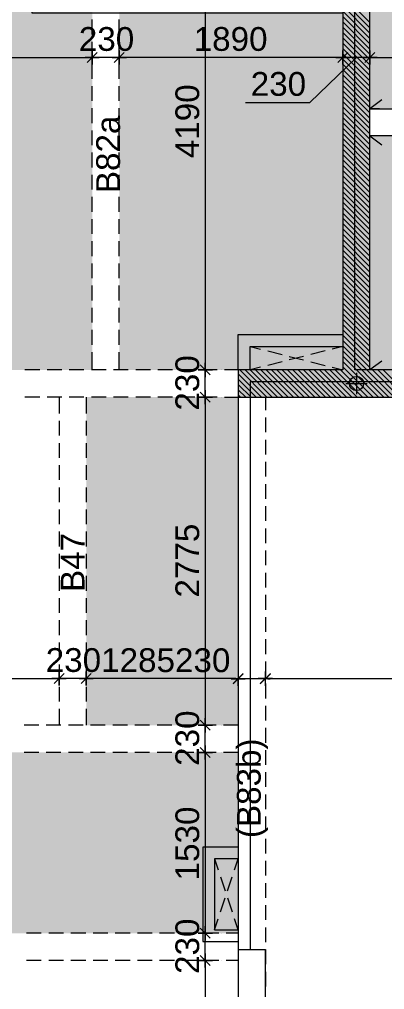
# Model space of a CAD drawing. Header units: millimetres. Extents: x -1303 to 98744, y -1303 to 90097.
# Drawn here: x 48424 to 51512, y 19946 to 28153 of the extents above; entities that cross this region are included whole.
import ezdxf

# ---------------------------------------------------------------- set-up
doc = ezdxf.new("R2010")
doc.units = ezdxf.units.MM
doc.layers.add('PDF_Geometry', color=7, linetype='Continuous')
doc.layers.add('PDF_Text', color=7, linetype='Continuous')
doc.layers.add('PDF_Solid Fills', color=192, linetype='Continuous', true_color=0xc2c0c0c0)
doc.styles.add('PDF ArialMT', font='arial.ttf')

msp = doc.modelspace()

# ---------------------------------------------------------------- hatches: boundary and pattern name
at = {"layer": 'PDF_Solid Fills', "true_color": 0x0000b2}
h = msp.add_hatch(color=33, dxfattribs=at)
h.paths.add_polyline_path([(22404.2843, 31942.72087), (22404.2843, 32112.74047), (19209.26177, 32112.74047), (19209.26177, 30922.67974), (22404.2843, 30922.67974), (22404.2843, 31642.7072), (21409.2932, 31642.7072), (21409.2932, 31942.72087)], flags=0)
h.paths.add_polyline_path([(11529.29261, 29607.70354), (11529.29261, 32397.68983), (12814.30857, 32397.68983), (12814.30857, 29607.70354)], flags=0)
h.paths.add_polyline_path([(12814.30857, 32627.71257), (12814.30857, 34142.75024), (8234.23832, 34142.75024), (8234.23832, 32627.71257)], flags=0)
h.paths.add_polyline_path([(12814.30857, 22167.74491), (12814.30857, 24957.72913), (11529.29261, 24957.72913), (11529.29261, 22167.74491)], flags=0)
h.paths.add_polyline_path([(8234.23832, 21937.72009), (8234.23832, 20422.68242), (12814.30857, 20422.68242), (12814.30857, 21937.72009)], flags=0)
h.paths.add_polyline_path([(21869.25605, 23642.75499), (21869.25605, 22452.69219), (19209.26177, 22452.69219), (19209.26177, 23642.75499)], flags=0)
h.paths.add_polyline_path([(23229.25373, 22452.69219), (23229.25373, 23642.75499), (25959.23687, 23642.75499), (25959.23687, 22452.69219)], flags=0)
h.paths.add_polyline_path([(32354.27376, 21952.6997), (32354.27376, 20422.68242), (36934.25928, 20422.68242), (36934.25928, 21952.6997)], flags=0)
h.paths.add_polyline_path([(33639.29074, 24957.72913), (33639.29074, 22182.72451), (32354.27376, 22182.72451), (32354.27376, 24957.72913)], flags=0)
h.paths.add_polyline_path([(26964.2984, 30922.67974), (26964.2984, 32112.74047), (30159.32092, 32112.74047), (30159.32092, 30922.67974)], flags=0)
h.paths.add_polyline_path([(28349.2614, 32342.68057), (28349.2614, 33242.7154), (27564.23691, 33242.7154), (27564.23691, 32342.68057)], flags=0)
h.paths.add_polyline_path([(40634.2682, 32627.71257), (40634.2682, 34142.75024), (36554.27309, 34142.75024), (36554.27309, 32627.71257)], flags=0)
h.paths.add_polyline_path([(36554.27309, 29607.70354), (36554.27309, 32397.68983), (37839.28802, 32397.68983), (37839.28802, 29607.70354)], flags=0)
h.paths.add_polyline_path([(41994.26382, 34142.75024), (41994.26382, 32627.71257), (46074.25892, 32627.71257), (46074.25892, 34142.75024)], flags=0)
h.paths.add_polyline_path([(46074.25892, 32397.68983), (46074.25892, 29607.70354), (44789.244, 29607.70354), (44789.244, 32397.68983)], flags=0)
h.paths.add_polyline_path([(45694.27273, 20422.68242), (45694.27273, 21952.6997), (50274.26033, 21952.6997), (50274.26033, 20422.68242)], flags=0)
h.paths.add_polyline_path([(48989.24127, 22182.72451), (48989.24127, 24957.72913), (50274.26033, 24957.72913), (50274.26033, 22182.72451)], flags=0)
h.paths.add_polyline_path([(52469.2958, 32112.74047), (52469.2958, 30922.67974), (55664.23361, 30922.67974), (55664.23361, 32112.74047)], flags=0)
h.paths.add_polyline_path([(55064.29717, 32342.68057), (55064.29717, 33242.7154), (54439.30655, 33242.7154), (54439.30655, 32342.68057)], flags=0)
h.paths.add_polyline_path([(63419.27024, 30922.67974), (63419.27024, 32112.74047), (60524.25933, 32112.74047), (60524.25933, 31222.69135), (60224.24978, 31222.69135), (60224.24978, 30922.67974)], flags=0)
h.paths.add_polyline_path([(60819.28118, 23642.75499), (60819.28118, 22452.69219), (63419.27024, 22452.69219), (63419.27024, 23642.75499)], flags=0)
h.paths.add_polyline_path([(56669.29721, 23642.75499), (56669.29721, 22452.69219), (59359.2507, 22452.69219), (59359.2507, 23642.75499)], flags=0)
h.paths.add_polyline_path([(71099.24354, 29607.70354), (71099.24354, 32397.68983), (69814.31126, 32397.68983), (69814.31126, 29607.70354)], flags=0)
h.paths.add_polyline_path([(71099.24354, 22167.74491), (71099.24354, 24957.72913), (69814.31126, 24957.72913), (69814.31126, 22167.74491)], flags=0)
h.paths.add_polyline_path([(69814.31126, 21937.72009), (69814.31126, 20422.68242), (74394.29472, 20422.68242), (74394.29472, 21937.72009)], flags=0)
h.paths.add_polyline_path([(69814.31126, 34142.75024), (69814.31126, 32627.71257), (74394.29472, 32627.71257), (74394.29472, 34142.75024)], flags=0)
at = {"layer": 'PDF_Solid Fills'}
msp.add_hatch(color=256, dxfattribs=at).paths.add_polyline_path([(56669.29721, 25187.75188), (51389.25565, 25187.75188), (51389.25565, 29377.68079), (54279.27061, 29377.68079), (54279.27061, 29607.70354), (51159.31349, 29607.70354), (51159.31349, 25187.75188), (50274.26033, 25187.75188), (50274.26033, 24957.72913), (51159.31349, 24957.72913), (56669.29721, 24957.72913)])
at = {"layer": 'PDF_Solid Fills', "true_color": 0x00007f}
h = msp.add_hatch(color=254, dxfattribs=at)
h.paths.add_polyline_path([(31469.30117, 29377.68079), (31469.30117, 25187.75188), (33129.31253, 25187.75188), (33129.31253, 29377.68079)], flags=0)
h.paths.add_polyline_path([(33359.25057, 25187.75188), (33359.25057, 29377.68079), (36934.25928, 29377.68079), (36934.25928, 25187.75188)], flags=0)
h.paths.add_polyline_path([(37164.2841, 25187.75188), (37164.2841, 29377.68079), (40934.27775, 29377.68079), (40934.27775, 25187.75188)], flags=0)
h.paths.add_polyline_path([(41164.30255, 25182.67534), (41164.30255, 29377.68079), (45464.24791, 29377.68079), (45464.24791, 25182.67534)], flags=0)
h.paths.add_polyline_path([(45694.27273, 29377.68079), (45694.27273, 25187.75188), (49039.2587, 25187.75188), (49039.2587, 29377.68079)], flags=0)
h.paths.add_polyline_path([(49269.28352, 25187.75188), (49269.28352, 29377.68079), (51159.31349, 29377.68079), (51159.31349, 25187.75188)], flags=0)
h.paths.add_polyline_path([(41164.30255, 21382.72041), (41164.30255, 24957.72913), (45464.24791, 24957.72913), (45464.24791, 21382.72041)], flags=0)
h.paths.add_polyline_path([(37164.2841, 24957.72913), (37164.2841, 21382.72041), (40934.27775, 21382.72041), (40934.27775, 24957.72913)], flags=0)
h.paths.add_polyline_path([(40934.27775, 19182.68898), (40934.27775, 21152.69766), (37164.2841, 21152.69766), (37164.2841, 18512.67482), (40864.28888, 18512.67482), (40864.28888, 19182.68898)], flags=0)
h.paths.add_polyline_path([(41164.30255, 21152.69766), (41164.30255, 18512.67482), (43234.25726, 18512.67482), (43234.25726, 21152.69766)], flags=0)
h.paths.add_polyline_path([(41164.30255, 18282.73679), (45464.24791, 18282.73679), (45464.24791, 15760.43508), (41164.30255, 15663.95813)], flags=0)
h.paths.add_polyline_path([(37164.2841, 18282.73679), (40934.27775, 18282.73679), (40934.27775, 15658.79481), (37164.2841, 15574.16518)], flags=0)
h.paths.add_polyline_path([(12814.30857, 29377.68079), (12814.30857, 25187.75188), (8234.23832, 25187.75188), (8234.23832, 29377.68079)], flags=0)
h.paths.add_polyline_path([(13044.24764, 25187.75188), (13044.24764, 29377.68079), (15954.23712, 29377.68079), (15954.23712, 25187.75188)], flags=0)
h.paths.add_polyline_path([(16184.2609, 29377.68079), (16184.2609, 25187.75188), (18909.25016, 25187.75188), (18909.25016, 29377.68079)], flags=0)
h.paths.add_polyline_path([(66559.28558, 25187.75188), (66559.28558, 29377.68079), (63649.29506, 29377.68079), (63649.29506, 25187.75188)], flags=0)
h.paths.add_polyline_path([(66789.30626, 25187.75188), (66789.30626, 29377.68079), (69584.28231, 29377.68079), (69584.28231, 25187.75188)], flags=0)
h.paths.add_polyline_path([(69814.31126, 29377.68079), (69814.31126, 25187.75188), (74394.29472, 25187.75188), (74394.29472, 29377.68079)], flags=0)

# ---------------------------------------------------------------- linework, layer by layer
at = {"layer": 'PDF_Geometry', "color": 9, "lineweight": 0, "true_color": 0xc0c0c0}
for points in [[(59993.71669, 37062.47235), (59993.71669, 29607.44939), (56568.7582, 29607.44939), (56568.7582, 25187.24567), (51259.09215, 25187.24567), (51259.09215, 29607.44939), (43873.46715, 29607.44939), (43873.46715, 29507.58809), (43991.1015, 29449.19241), (43991.1015, 28665.52331), (44062.18955, 28674.83133)], [(48628.80502, 29077.66918), (48628.80502, 29507.58809), (50158.90701, 29507.58809), (50158.90701, 29207.15292), (50258.77245, 29207.15292), (50258.77245, 29507.58809), (51159.23084, 29507.58809), (51159.23084, 28307.53958), (50258.77245, 28307.53958), (50258.77245, 28607.12763), (50158.90701, 28607.12763), (50158.90701, 28307.53958), (48528.94371, 28307.53958), (48528.94371, 28207.6762), (51159.23084, 28207.6762), (51159.23084, 25187.24567), (50274.00412, 25187.24567), (50274.00412, 20282.11171)], [(51490.13351, 27473.09063), (51388.57796, 27396.92397), (54048.48545, 27396.92397), (54048.48545, 27937.70853), (54278.67969, 27937.70853), (54278.67969, 26627.6415), (54048.48545, 26627.6415), (54048.48545, 27167.57893), (51388.57796, 27167.57893), (51490.13351, 27091.41226)], [(50274.00412, 25187.24567), (50274.00412, 25487.68085), (51159.23084, 25487.68085)], [(50463.57366, 25210.09526), (50373.86956, 25187.24567), (50373.86956, 25386.97035), (51159.23084, 25386.97035), (51069.52261, 25364.12076)], [(50373.86956, 25386.97035), (50463.57366, 25364.12076)], [(50524.50864, 25348.88701), (50645.52736, 25318.42159)], [(50826.63806, 25302.34072), (50705.61521, 25271.8753)], [(50705.61521, 25302.34072), (50826.63806, 25271.8753)], [(51008.59176, 25348.88701), (50887.56891, 25318.42159)], [(50645.52736, 25256.64155), (50524.50864, 25225.329)], [(50887.56891, 25256.64155), (51008.59176, 25225.329)], [(51069.52261, 25210.09526), (51159.23084, 25187.24567)], [(51490.13351, 25262.56521), (51388.57796, 25187.24567)], [(51821.87916, 25087.3823), (50373.86956, 25087.3823), (50373.86956, 20282.11171)], [(50274.00412, 21152.10468), (49973.56895, 21152.10468), (49973.56895, 20352.35471), (50274.00412, 20352.35471)], [(50242.69364, 20959.99584), (50274.00412, 21052.24131), (50073.43439, 21052.24131), (50073.43439, 20452.21808), (50274.00412, 20452.21808), (50242.69364, 20544.46355)], [(50073.43439, 21052.24131), (50104.74487, 20959.99584)], [(50124.21216, 20900.7551), (50163.98561, 20782.27363)], [(50183.4529, 20782.27363), (50223.22634, 20900.7551)], [(50124.21216, 20603.70429), (50163.98561, 20723.03289)], [(50183.4529, 20723.03289), (50223.22634, 20603.70429)], [(50073.43439, 20452.21808), (50104.74487, 20544.46355)]]:
    msp.add_lwpolyline(points, dxfattribs=at)
at = {"layer": 'PDF_Geometry', "color": 5, "lineweight": 0}
for points in [[(50274.00412, 24957.05143), (55468.57306, 24957.05143), (55468.57306, 24887.65555), (56668.61951, 24887.65555), (56668.61951, 25187.24567), (51388.57796, 25187.24567), (51388.57796, 29377.25722), (54278.67969, 29377.25722), (54278.67969, 29607.44939), (51159.23084, 29607.44939), (51159.23084, 25187.24567), (50274.00412, 25187.24567)], [(56668.61951, 25187.24567), (51388.57796, 25187.24567), (51388.57796, 29377.25722), (54278.67969, 29377.25722), (54278.67969, 29607.44939), (51159.23084, 29607.44939), (51159.23084, 25187.24567), (50274.00412, 25187.24567), (50274.00412, 24957.05143), (56668.61951, 24957.05143)]]:
    msp.add_lwpolyline(points, close=True, dxfattribs=at)
at = {"layer": 'PDF_Geometry', "color": 122, "lineweight": 0, "true_color": 0x00b88a}
for points in [[(49995.57348, 29337.48171), (49995.57348, 29356.94694), (49995.57348, 25207.55595), (49995.57348, 25227.02118)], [(45733.62467, 27830.22724), (45714.16152, 27830.22724), (49018.94842, 27830.22724), (48998.63813, 27830.22724)], [(48996.09676, 27787.91243), (49081.57352, 27872.54205), (48996.09676, 27787.06738)], [(49039.2587, 27890.31511), (49039.2587, 27770.14145), (49039.2587, 27889.46798)], [(49268.60582, 27830.22724), (49039.2587, 27830.22724)], [(51138.92056, 27830.22724), (49288.9161, 27830.22724), (49309.22638, 27830.22724)], [(50335.78623, 27450.24105), (50879.10595, 27450.24105), (51273.48084, 27830.22724)], [(51369.11066, 27830.22724), (51178.694, 27830.22724)], [(51408.88824, 27830.22724), (54029.0223, 27830.22724), (54008.71201, 27830.22724)], [(49995.57348, 24957.05143), (49995.57348, 25187.24567)], [(49995.57348, 24917.27592), (49995.57348, 24937.58828), (49995.57348, 22202.3571), (49995.57348, 22222.66945)], [(45714.16152, 22578.11388), (48738.82353, 22578.11388), (48718.51325, 22578.11388)], [(48988.48093, 22578.11388), (48759.13381, 22578.11388)], [(50253.69384, 22578.11388), (49008.79121, 22578.11388), (49029.1015, 22578.11388)], [(50213.91626, 22578.11388), (50334.09198, 22578.11388)], [(50213.91626, 22574.72745), (50334.09198, 22574.72745)], [(50231.68931, 22534.95194), (50316.31893, 22620.42869)], [(50231.68931, 22532.41264), (50316.31893, 22617.04227)], [(50253.69384, 22574.72745), (50234.23068, 22574.72745)], [(50274.00412, 22637.35462), (50274.00412, 22518.02602)], [(50274.00412, 22634.81532), (50274.00412, 22514.64166)], [(50504.19836, 22574.72745), (50274.00412, 22574.72745)], [(50563.4391, 22578.11388), (50444.1105, 22578.11388)], [(50563.4391, 22574.72745), (50444.1105, 22574.72745)], [(50546.51318, 22620.42869), (50461.03642, 22534.95194)], [(50546.51318, 22617.04227), (50461.03642, 22532.41264)], [(50504.19836, 22518.02602), (50504.19836, 22637.35462)], [(50504.19836, 22514.64166), (50504.19836, 22634.81532)], [(50523.66152, 22578.11388), (53198.80483, 22578.11388), (53178.49455, 22578.11388)], [(50523.66152, 22574.72745), (50543.97181, 22574.72745)], [(49995.57348, 21952.6997), (49995.57348, 22182.04682)], [(49995.57348, 21912.07914), (49995.57348, 21932.38942), (49995.57348, 20442.06087), (49995.57348, 20462.37323)], [(49995.57348, 20192.40347), (49995.57348, 20422.59772)], [(49995.57348, 20152.62796), (49995.57348, 20172.09319), (49995.57348, 18531.97062), (49995.57348, 18552.28298)]]:
    msp.add_lwpolyline(points, dxfattribs=at)
at = {"layer": 'PDF_Geometry', "lineweight": 0}
for points in [[(51159.23084, 28356.62518), (51388.57796, 28126.43093)], [(51159.23084, 28311.77106), (51388.57796, 28081.57889)], [(51159.23084, 28266.91694), (51388.57796, 28036.72477)], [(49039.2587, 28150.12764), (49039.2587, 28150.12764)], [(49039.2587, 28150.12764), (49039.2587, 28150.12764)], [(49268.60582, 28150.12764), (49268.60582, 28150.12764)], [(49268.60582, 28150.12764), (49268.60582, 28150.12764)], [(51159.23084, 28222.06283), (51388.57796, 27991.87066)], [(51159.23084, 28177.20871), (51388.57796, 27947.01654)], [(51159.23084, 28150.12764), (51159.23084, 28150.12764)], [(51159.23084, 28150.12764), (51159.23084, 28150.12764)], [(51388.57796, 28150.12764), (51388.57796, 28150.12764)], [(51388.57796, 28150.12764), (51388.57796, 28150.12764)], [(49039.2587, 28087.50255), (49039.2587, 28087.50255)], [(49039.2587, 28087.50255), (49039.2587, 28087.50255)], [(49268.60582, 28087.50255), (49268.60582, 28087.50255)], [(49268.60582, 28087.50255), (49268.60582, 28087.50255)], [(51159.23084, 28132.35667), (51388.57796, 27902.16242)], [(51159.23084, 28087.50255), (51159.23084, 28087.50255)], [(51159.23084, 28087.50255), (51159.23084, 28087.50255)], [(51159.23084, 28086.65542), (51388.57796, 27857.31038)], [(51388.57796, 28087.50255), (51388.57796, 28087.50255)], [(51388.57796, 28087.50255), (51388.57796, 28087.50255)], [(49039.2587, 28024.87538), (49039.2587, 28024.87538)], [(49039.2587, 28024.87538), (49039.2587, 28024.87538)], [(49268.60582, 28024.87538), (49268.60582, 28024.87538)], [(49268.60582, 28024.87538), (49268.60582, 28024.87538)], [(51159.23084, 28041.80131), (51388.57796, 27812.45626)], [(51159.23084, 28024.87538), (51159.23084, 28024.87538)], [(51159.23084, 28024.87538), (51159.23084, 28024.87538)], [(51159.23084, 27996.94926), (51388.57796, 27767.60215)], [(51388.57796, 28024.87538), (51388.57796, 28024.87538)], [(51388.57796, 28024.87538), (51388.57796, 28024.87538)], [(49039.2587, 27962.25029), (49039.2587, 27962.25029)], [(49039.2587, 27962.25029), (49039.2587, 27962.25029)], [(49268.60582, 27962.25029), (49268.60582, 27962.25029)], [(49268.60582, 27962.25029), (49268.60582, 27962.25029)], [(51159.23084, 27962.25029), (51159.23084, 27962.25029)], [(51159.23084, 27962.25029), (51159.23084, 27962.25029)], [(51159.23084, 27952.09515), (51388.57796, 27722.74803)], [(51159.23084, 27907.24103), (51388.57796, 27677.04886)], [(51388.57796, 27962.25029), (51388.57796, 27962.25029)], [(51388.57796, 27962.25029), (51388.57796, 27962.25029)], [(49039.2587, 27900.47025), (49039.2587, 27900.47025)], [(49039.2587, 27899.62519), (49039.2587, 27899.62519)], [(49039.2587, 27830.22724), (49039.2587, 27830.22724)], [(49039.2587, 27830.22724), (49039.2587, 27830.22724)], [(49268.60582, 27900.47025), (49268.60582, 27900.47025)], [(49268.60582, 27900.47025), (49268.60582, 27900.47025)], [(49268.60582, 27830.22724), (49268.60582, 27830.22724)], [(49268.60582, 27830.22724), (49268.60582, 27830.22724)], [(51159.23084, 27900.47025), (51159.23084, 27900.47025)], [(51159.23084, 27900.47025), (51159.23084, 27900.47025)], [(51159.23084, 27862.38691), (51388.57796, 27632.19475)], [(51159.23084, 27830.22724), (51159.23084, 27830.22724)], [(51159.23084, 27830.22724), (51159.23084, 27830.22724)], [(51388.57796, 27900.47025), (51388.57796, 27900.47025)], [(51388.57796, 27900.47025), (51388.57796, 27900.47025)], [(51388.57796, 27830.22724), (51388.57796, 27830.22724)], [(51388.57796, 27830.22724), (51388.57796, 27830.22724)], [(51159.23084, 27817.5328), (51388.57796, 27587.34063)], [(51159.23084, 27772.68075), (51388.57796, 27542.48651)], [(51159.23084, 27727.82664), (51388.57796, 27497.63447)], [(51159.23084, 27682.97252), (51388.57796, 27452.78035)], [(51159.23084, 27638.1184), (51388.57796, 27407.92624)], [(51159.23084, 27593.26429), (51388.57796, 27363.07212)], [(51159.23084, 27548.41224), (51388.57796, 27318.218)], [(51159.23084, 27503.55813), (51388.57796, 27273.36596)], [(51159.23084, 27458.70401), (51388.57796, 27228.51184)], [(51159.23084, 27413.8499), (51388.57796, 27183.65773)], [(51159.23084, 27368.99578), (51388.57796, 27138.80361)], [(51388.57796, 27396.92397), (51388.57796, 27396.92397)], [(51457.12877, 27396.92397), (51457.12877, 27396.92397)], [(51159.23084, 27323.29661), (51388.57796, 27093.94949)], [(51159.23084, 27278.44249), (51388.57796, 27049.09745)], [(51159.23084, 27233.58838), (51388.57796, 27004.24333)], [(51159.23084, 27188.73633), (51388.57796, 26959.38922)], [(51388.57796, 27167.57893), (51388.57796, 27167.57893)], [(51457.12877, 27167.57893), (51457.12877, 27167.57893)], [(51159.23084, 27143.88222), (51388.57796, 26913.69005)], [(51159.23084, 27099.0281), (51388.57796, 26868.83593)], [(51159.23084, 27054.17398), (51388.57796, 26823.98181)], [(51159.23084, 27009.31987), (51388.57796, 26779.1277)], [(51159.23084, 26964.46782), (51388.57796, 26734.27358)], [(51159.23084, 26919.61371), (51388.57796, 26689.42154)], [(51159.23084, 26874.75959), (51388.57796, 26644.56742)], [(51159.23084, 26829.90547), (51388.57796, 26599.71331)], [(51159.23084, 26785.05136), (51388.57796, 26554.85919)], [(51159.23084, 26740.19931), (51388.57796, 26510.00507)], [(51159.23084, 26695.3452), (51388.57796, 26465.15303)], [(51159.23084, 26650.49108), (51388.57796, 26420.29891)], [(51159.23084, 26605.63696), (51388.57796, 26375.4448)], [(51159.23084, 26560.78285), (51388.57796, 26330.59068)], [(51159.23084, 26515.08368), (51388.57796, 26285.73656)], [(51159.23084, 26470.22956), (51388.57796, 26240.88452)], [(51159.23084, 26425.37545), (51388.57796, 26196.0304)], [(51159.23084, 26380.5234), (51388.57796, 26151.17629)], [(51159.23084, 26335.66929), (51388.57796, 26105.47712)], [(51159.23084, 26290.81517), (51388.57796, 26060.623)], [(51159.23084, 26245.96105), (51388.57796, 26015.76888)], [(51159.23084, 26201.10694), (51388.57796, 25970.91477)], [(51159.23084, 26156.25489), (51388.57796, 25926.06065)], [(51159.23084, 26111.40078), (51388.57796, 25881.20861)], [(51159.23084, 26066.54666), (51388.57796, 25836.35449)], [(51159.23084, 26021.69254), (51388.57796, 25791.50037)], [(51159.23084, 25976.83843), (51388.57796, 25746.64626)], [(51159.23084, 25931.98638), (51388.57796, 25701.79214)], [(51159.23084, 25887.13227), (51388.57796, 25656.9401)], [(51159.23084, 25842.27815), (51388.57796, 25612.08598)], [(51159.23084, 25797.42403), (51388.57796, 25567.23187)], [(51159.23084, 25752.56992), (51388.57796, 25522.37775)], [(51159.23084, 25706.87075), (51388.57796, 25477.52363)], [(51159.23084, 25662.01663), (51388.57796, 25432.67159)], [(51159.23084, 25617.16252), (51388.57796, 25387.81747)], [(51159.23084, 25572.31047), (51388.57796, 25342.96336)], [(51159.23084, 25527.45636), (51388.57796, 25297.26419)], [(51159.23084, 25482.60224), (51388.57796, 25252.41007)], [(51159.23084, 25437.74812), (51388.57796, 25207.55595)], [(51159.23084, 25392.89401), (51594.22629, 24957.05143)], [(51159.23084, 25348.04196), (51549.37425, 24957.05143)], [(51159.23084, 25303.18785), (51504.51806, 24957.05143)], [(51159.23084, 25258.33373), (51459.66601, 24957.05143)], [(51159.23084, 25213.47961), (51414.81396, 24957.05143)], [(49995.57348, 25187.24567), (49995.57348, 25187.24567)], [(49995.57348, 25187.24567), (49995.57348, 25187.24567)], [(50072.58727, 25187.24567), (50072.58727, 25187.24567)], [(50072.58727, 25187.24567), (50072.58727, 25187.24567)], [(50135.21236, 25187.24567), (50135.21236, 25187.24567)], [(50135.21236, 25187.24567), (50135.21236, 25187.24567)], [(50196.99034, 25187.24567), (50196.99034, 25187.24567)], [(50196.99034, 25187.24567), (50196.99034, 25187.24567)], [(50274.00412, 25187.24567), (50274.00412, 25187.24567)], [(50274.00412, 25187.24567), (50274.00412, 25187.24567)], [(50274.00412, 25155.086), (50472.03662, 24957.05143)], [(50286.69856, 25187.24567), (50516.89281, 24957.05143)], [(50331.55475, 25187.24567), (50561.74485, 24957.05143)], [(50376.4068, 25187.24567), (50606.60103, 24957.05143)], [(50421.25885, 25187.24567), (50651.45308, 24957.05143)], [(50466.11503, 25187.24567), (50696.30513, 24957.05143)], [(50511.8142, 25187.24567), (50741.16132, 24957.05143)], [(50556.66625, 25187.24567), (50786.01336, 24957.05143)], [(50601.52243, 25187.24567), (50830.86954, 24957.05143)], [(50646.37448, 25187.24567), (50875.72159, 24957.05143)], [(50691.23066, 25187.24567), (50921.42076, 24957.05143)], [(50736.08271, 25187.24567), (50966.27694, 24957.05143)], [(50780.93476, 25187.24567), (51011.12899, 24957.05143)], [(50825.79094, 25187.24567), (51055.98105, 24957.05143)], [(50870.64299, 25187.24567), (51100.83723, 24957.05143)], [(50915.49917, 25187.24567), (51145.68927, 24957.05143)], [(50960.35122, 25187.24567), (51190.54545, 24957.05143)], [(51005.20327, 25187.24567), (51235.3975, 24957.05143)], [(51050.05945, 25187.24567), (51280.24956, 24957.05143)], [(51094.91149, 25187.24567), (51325.10574, 24957.05143)], [(51139.76768, 25187.24567), (51369.95778, 24957.05143)], [(51388.57796, 25187.24567), (51388.57796, 25187.24567)], [(51409.73536, 25187.24567), (51639.08247, 24957.05143)], [(51454.58741, 25187.24567), (51683.93452, 24957.05143)], [(51457.12877, 25187.24567), (51457.12877, 25187.24567)], [(51499.44359, 25187.24567), (51729.63369, 24957.05143)], [(50274.00412, 25110.23188), (50427.18457, 24957.05143)], [(50274.00412, 25065.37777), (50382.33252, 24957.05143)], [(49995.57348, 24957.05143), (49995.57348, 24957.05143)], [(49995.57348, 24957.05143), (49995.57348, 24957.05143)], [(50072.58727, 24957.05143), (50072.58727, 24957.05143)], [(50072.58727, 24957.05143), (50072.58727, 24957.05143)], [(50135.21236, 24957.05143), (50135.21236, 24957.05143)], [(50135.21236, 24957.05143), (50135.21236, 24957.05143)], [(50196.99034, 24957.05143), (50196.99034, 24957.05143)], [(50196.99034, 24957.05143), (50196.99034, 24957.05143)], [(50274.00412, 25020.52365), (50337.47634, 24957.05143)], [(50274.00412, 24975.67161), (50292.6243, 24957.05143)], [(50274.00412, 24957.05143), (50274.00412, 24957.05143)], [(50274.00412, 24957.05143), (50274.00412, 24957.05143)], [(50274.00412, 22577.26676), (50274.00412, 22577.26676)], [(50274.00412, 22514.64166), (50274.00412, 22574.72745)], [(50504.19836, 22577.26676), (50504.19836, 22577.26676)], [(50504.19836, 22514.64166), (50504.19836, 22574.72745)], [(50274.00412, 22514.64166), (50274.00412, 22514.64166)], [(50504.19836, 22514.64166), (50504.19836, 22514.64166)], [(49995.57348, 22182.04682), (49995.57348, 22182.04682)], [(49995.57348, 22182.04682), (49995.57348, 22182.04682)], [(50072.58727, 22182.04682), (50072.58727, 22182.04682)], [(50072.58727, 22182.04682), (50072.58727, 22182.04682)], [(50135.21236, 22182.04682), (50135.21236, 22182.04682)], [(50135.21236, 22182.04682), (50135.21236, 22182.04682)], [(50196.99034, 22182.04682), (50196.99034, 22182.04682)], [(50196.99034, 22182.04682), (50196.99034, 22182.04682)], [(50274.00412, 22182.04682), (50274.00412, 22182.04682)], [(50274.00412, 22182.04682), (50274.00412, 22182.04682)], [(49995.57348, 21952.6997), (49995.57348, 21952.6997)], [(49995.57348, 21952.6997), (49995.57348, 21952.6997)], [(50072.58727, 21952.6997), (50072.58727, 21952.6997)], [(50072.58727, 21952.6997), (50072.58727, 21952.6997)], [(50135.21236, 21952.6997), (50135.21236, 21952.6997)], [(50135.21236, 21952.6997), (50135.21236, 21952.6997)], [(50196.99034, 21952.6997), (50196.99034, 21952.6997)], [(50196.99034, 21952.6997), (50196.99034, 21952.6997)], [(50274.00412, 21952.6997), (50274.00412, 21952.6997)], [(50274.00412, 21952.6997), (50274.00412, 21952.6997)], [(49995.57348, 20422.59772), (49995.57348, 20422.59772)], [(49995.57348, 20422.59772), (49995.57348, 20422.59772)], [(50072.58727, 20422.59772), (50072.58727, 20422.59772)], [(50072.58727, 20422.59772), (50072.58727, 20422.59772)], [(50135.21236, 20422.59772), (50135.21236, 20422.59772)], [(50135.21236, 20422.59772), (50135.21236, 20422.59772)], [(50196.99034, 20422.59772), (50196.99034, 20422.59772)], [(50196.99034, 20422.59772), (50196.99034, 20422.59772)], [(50274.00412, 20422.59772), (50274.00412, 20422.59772)], [(50274.00412, 20422.59772), (50274.00412, 20422.59772)], [(49995.57348, 20192.40347), (49995.57348, 20192.40347)], [(49995.57348, 20192.40347), (49995.57348, 20192.40347)], [(50072.58727, 20192.40347), (50072.58727, 20192.40347)], [(50072.58727, 20192.40347), (50072.58727, 20192.40347)], [(50135.21236, 20192.40347), (50135.21236, 20192.40347)], [(50135.21236, 20192.40347), (50135.21236, 20192.40347)], [(50196.99034, 20192.40347), (50196.99034, 20192.40347)], [(50196.99034, 20192.40347), (50196.99034, 20192.40347)], [(50274.00412, 20192.40347), (50274.00412, 20192.40347)], [(50274.00412, 20192.40347), (50274.00412, 20192.40347)]]:
    msp.add_lwpolyline(points, dxfattribs=at)
at = {"layer": 'PDF_Geometry', "color": 157, "lineweight": 0, "true_color": 0x3f5f7f}
for points in [[(49039.2587, 28025.72251), (49039.2587, 28150.97477)], [(49268.60582, 28025.72251), (49268.60582, 28150.97477)], [(49039.2587, 27838.6902), (49039.2587, 27963.94247)], [(49268.60582, 27838.6902), (49268.60582, 27963.94247)], [(49039.2587, 27650.81285), (49039.2587, 27776.06511)], [(49268.60582, 27650.81285), (49268.60582, 27776.06511)], [(49039.2587, 27463.78262), (49039.2587, 27588.18775)], [(49268.60582, 27463.78262), (49268.60582, 27588.18775)], [(49039.2587, 27275.90319), (49039.2587, 27401.15545)], [(49268.60582, 27275.90319), (49268.60582, 27401.15545)], [(51468.9761, 27396.92397), (51388.57796, 27396.92397)], [(49039.2587, 27088.87296), (49039.2587, 27213.2781)], [(49268.60582, 27088.87296), (49268.60582, 27213.2781)], [(51468.9761, 27167.57893), (51388.57796, 27167.57893)], [(49039.2587, 26900.9956), (49039.2587, 27026.24579)], [(49268.60582, 26900.9956), (49268.60582, 27026.24579)], [(49039.2587, 26713.11618), (49039.2587, 26838.36844)], [(49268.60582, 26713.11618), (49268.60582, 26838.36844)], [(49039.2587, 26526.08595), (49039.2587, 26651.33821)], [(49268.60582, 26526.08595), (49268.60582, 26651.33821)], [(49039.2587, 26338.20859), (49039.2587, 26463.45878)], [(49268.60582, 26338.20859), (49268.60582, 26463.45878)], [(49039.2587, 26151.17629), (49039.2587, 26276.42855)], [(49268.60582, 26151.17629), (49268.60582, 26276.42855)], [(49039.2587, 25963.29893), (49039.2587, 26088.55119)], [(49268.60582, 25963.29893), (49268.60582, 26088.55119)], [(49039.2587, 25776.26663), (49039.2587, 25900.67176)], [(49268.60582, 25776.26663), (49268.60582, 25900.67176)], [(49039.2587, 25588.38927), (49039.2587, 25713.64153)], [(49268.60582, 25588.38927), (49268.60582, 25713.64153)], [(49039.2587, 25401.35697), (49039.2587, 25525.76418)], [(49268.60582, 25401.35697), (49268.60582, 25525.76418)], [(49039.2587, 25187.24567), (49039.2587, 25338.73187)], [(49268.60582, 25187.24567), (49268.60582, 25338.73187)], [(48594.95317, 25187.24567), (48469.70297, 25187.24567)], [(48782.83259, 25187.24567), (48657.57826, 25187.24567)], [(48969.86076, 25187.24567), (48845.45769, 25187.24567)], [(49157.74018, 25187.24567), (49032.48998, 25187.24567)], [(49344.77248, 25187.24567), (49220.36527, 25187.24567)], [(49532.64777, 25187.24567), (49407.39758, 25187.24567)], [(49719.68007, 25187.24567), (49595.277, 25187.24567)], [(49907.5595, 25187.24567), (49782.30517, 25187.24567)], [(50095.43479, 25187.24567), (49970.18459, 25187.24567)], [(50274.00412, 25187.24567), (50157.21689, 25187.24567)], [(48594.95317, 24957.05143), (48469.70297, 24957.05143)], [(48782.83259, 24957.05143), (48657.57826, 24957.05143)], [(48759.13381, 24957.05143), (48759.13381, 24819.95185)], [(48969.86076, 24957.05143), (48845.45769, 24957.05143)], [(48988.48093, 24957.05143), (48988.48093, 24819.95185)], [(49157.74018, 24957.05143), (49032.48998, 24957.05143)], [(49344.77248, 24957.05143), (49220.36527, 24957.05143)], [(49532.64777, 24957.05143), (49407.39758, 24957.05143)], [(49719.68007, 24957.05143), (49595.277, 24957.05143)], [(49907.5595, 24957.05143), (49782.30517, 24957.05143)], [(50095.43479, 24957.05143), (49970.18459, 24957.05143)], [(50157.21689, 24957.05143), (50274.00412, 24957.05143), (50274.00412, 24844.49569)], [(50504.19836, 24957.05143), (50504.19836, 24847.03292)], [(50504.19836, 24785.25495), (50504.19836, 24660.00269)], [(48759.13381, 24757.32676), (48759.13381, 24632.0745)], [(48988.48093, 24757.32676), (48988.48093, 24632.0745)], [(50274.00412, 24782.71564), (50274.00412, 24657.46338)], [(48759.13381, 24569.4494), (48759.13381, 24445.04219)], [(48988.48093, 24569.4494), (48988.48093, 24445.04219)], [(50274.00412, 24594.83829), (50274.00412, 24469.58603)], [(50504.19836, 24597.37552), (50504.19836, 24472.12533)], [(48759.13381, 24382.4171), (48759.13381, 24257.16484)], [(48988.48093, 24382.4171), (48988.48093, 24257.16484)], [(50274.00412, 24406.95886), (50274.00412, 24282.55372)], [(50504.19836, 24409.49816), (50504.19836, 24285.09303)], [(50274.00412, 24219.92863), (50274.00412, 24094.67637)], [(50504.19836, 24222.46793), (50504.19836, 24097.21567)], [(48759.13381, 24194.53974), (48759.13381, 24070.13461)], [(48988.48093, 24194.53974), (48988.48093, 24070.13461)], [(48759.13381, 24007.50744), (48759.13381, 23882.25518)], [(48988.48093, 24007.50744), (48988.48093, 23882.25518)], [(50274.00412, 24032.05127), (50274.00412, 23907.64407)], [(50504.19836, 24034.5885), (50504.19836, 23910.18337)], [(48759.13381, 23819.63008), (48759.13381, 23694.37782)], [(48988.48093, 23819.63008), (48988.48093, 23694.37782)], [(50274.00412, 23845.01897), (50274.00412, 23719.76671)], [(50504.19836, 23847.55827), (50504.19836, 23722.30601)], [(50274.00412, 23657.14162), (50274.00412, 23531.88935)], [(50504.19836, 23659.68092), (50504.19836, 23535.27371)], [(48759.13381, 23632.59778), (48759.13381, 23507.34759)], [(48988.48093, 23632.59778), (48988.48093, 23507.34759)], [(50504.19836, 23472.64862), (50504.19836, 23347.39635)], [(48759.13381, 23444.72042), (48759.13381, 23319.46816)], [(48988.48093, 23444.72042), (48988.48093, 23319.46816)], [(50274.00412, 23470.10931), (50274.00412, 23344.85705)], [(48759.13381, 23257.69019), (48759.13381, 23132.43793)], [(48988.48093, 23257.69019), (48988.48093, 23132.43793)], [(50274.00412, 23282.23196), (50274.00412, 23156.9797)], [(50504.19836, 23284.77126), (50504.19836, 23159.519)], [(48759.13381, 23069.81077), (48759.13381, 22944.56058)], [(48988.48093, 23069.81077), (48988.48093, 22944.56058)], [(50274.00412, 23095.19965), (50274.00412, 22969.94947)], [(50504.19836, 23097.73896), (50504.19836, 22972.4867)], [(50274.00412, 22907.3223), (50274.00412, 22782.07004)], [(50504.19836, 22909.8616), (50504.19836, 22784.60934)], [(48759.13381, 22881.93341), (48759.13381, 22757.52827)], [(48988.48093, 22881.93341), (48988.48093, 22757.52827)], [(48759.13381, 22694.90318), (48759.13381, 22569.65092)], [(48988.48093, 22694.90318), (48988.48093, 22569.65092)], [(50274.00412, 22719.44494), (50274.00412, 22595.03981)], [(50504.19836, 22721.98425), (50504.19836, 22597.57911)], [(48759.13381, 22507.02375), (48759.13381, 22382.61862)], [(48988.48093, 22507.02375), (48988.48093, 22382.61862)], [(50274.00412, 22532.41264), (50274.00412, 22407.16245)], [(50504.19836, 22534.95194), (50504.19836, 22409.69968)], [(50274.00412, 22344.53528), (50274.00412, 22220.13015)], [(50504.19836, 22347.07459), (50504.19836, 22222.66945)], [(48759.13381, 22319.99352), (48759.13381, 22182.04682)], [(48988.48093, 22319.99352), (48988.48093, 22182.04682)], [(48587.33733, 22182.04682), (48462.93012, 22182.04682)], [(48775.21262, 22182.04682), (48649.96242, 22182.04682)], [(48962.24491, 22182.04682), (48837.84184, 22182.04682)], [(49150.12434, 22182.04682), (49024.87002, 22182.04682)], [(49337.99963, 22182.04682), (49212.74944, 22182.04682)], [(49525.03193, 22182.04682), (49399.78174, 22182.04682)], [(49712.91136, 22182.04682), (49587.65703, 22182.04682)], [(49899.94365, 22182.04682), (49774.68933, 22182.04682)], [(50087.81894, 22182.04682), (49962.56875, 22182.04682)], [(50274.00412, 22182.04682), (50150.44405, 22182.04682)], [(50504.19836, 22160.04228), (50504.19836, 22034.7921)], [(50274.00412, 22157.50505), (50274.00412, 22032.25279)], [(48587.33733, 21952.6997), (48462.93012, 21952.6997)], [(48775.21262, 21952.6997), (48649.96242, 21952.6997)], [(48962.24491, 21952.6997), (48837.84184, 21952.6997)], [(49150.12434, 21952.6997), (49024.87002, 21952.6997)], [(49337.99963, 21952.6997), (49212.74944, 21952.6997)], [(49525.03193, 21952.6997), (49399.78174, 21952.6997)], [(49712.91136, 21952.6997), (49587.65703, 21952.6997)], [(49899.94365, 21952.6997), (49774.68933, 21952.6997)], [(50087.81894, 21952.6997), (49962.56875, 21952.6997)], [(50274.00412, 21952.6997), (50150.44405, 21952.6997)], [(50274.00412, 21969.62562), (50274.00412, 21845.22049)], [(50504.19836, 21972.16493), (50504.19836, 21847.75979)], [(50274.00412, 21782.59539), (50274.00412, 21657.34313)], [(50504.19836, 21785.1347), (50504.19836, 21659.88244)], [(50274.00412, 21594.71804), (50274.00412, 21469.46578)], [(50504.19836, 21597.25527), (50504.19836, 21472.00508)], [(50274.00412, 21407.68574), (50274.00412, 21282.43347)], [(50504.19836, 21410.22504), (50504.19836, 21284.97278)], [(50274.00412, 21219.80838), (50274.00412, 21094.55612)], [(50504.19836, 21222.34768), (50504.19836, 21097.09542)], [(50274.00412, 21031.93102), (50274.00412, 20907.52382)], [(50504.19836, 21034.46825), (50504.19836, 20910.06312)], [(50274.00412, 20844.89872), (50274.00412, 20719.64646)], [(50504.19836, 20847.43802), (50504.19836, 20722.18576)], [(50274.00412, 20657.02137), (50274.00412, 20532.61623)], [(50504.19836, 20659.56067), (50504.19836, 20535.15346)], [(50274.00412, 20469.98906), (50274.00412, 20344.7368)], [(50504.19836, 20472.52837), (50504.19836, 20347.2761)], [(48608.49473, 20422.59772), (48484.08753, 20422.59772)], [(48796.37003, 20422.59772), (48671.11983, 20422.59772)], [(48984.24945, 20422.59772), (48858.99925, 20422.59772)], [(49171.28175, 20422.59772), (49046.02742, 20422.59772)], [(49359.15704, 20422.59772), (49233.90684, 20422.59772)], [(49546.18933, 20422.59772), (49420.93915, 20422.59772)], [(49734.06876, 20422.59772), (49608.81444, 20422.59772)], [(49921.10106, 20422.59772), (49796.69386, 20422.59772)], [(50108.97635, 20422.59772), (49983.72616, 20422.59772)], [(50274.00412, 20422.59772), (50171.60145, 20422.59772)], [(50274.00412, 20282.11171), (50274.00412, 20157.70657)], [(50504.19836, 20284.65101), (50504.19836, 20160.24587)], [(48608.49473, 20192.40347), (48484.08753, 20192.40347)], [(48796.37003, 20192.40347), (48671.11983, 20192.40347)], [(48984.24945, 20192.40347), (48858.99925, 20192.40347)], [(49171.28175, 20192.40347), (49046.02742, 20192.40347)], [(49359.15704, 20192.40347), (49233.90684, 20192.40347)], [(49546.18933, 20192.40347), (49420.93915, 20192.40347)], [(49734.06876, 20192.40347), (49608.81444, 20192.40347)], [(49921.10106, 20192.40347), (49796.69386, 20192.40347)], [(50108.97635, 20192.40347), (49983.72616, 20192.40347)], [(50274.00412, 20192.40347), (50171.60145, 20192.40347)], [(50274.00412, 20095.0794), (50274.00412, 19969.82922)], [(50504.19836, 20097.61871), (50504.19836, 19972.36645)]]:
    msp.add_lwpolyline(points, dxfattribs=at)
at = {"layer": 'PDF_Geometry', "color": 122, "lineweight": 0, "true_color": 0x00b88a}
for points in [[(49098.49944, 27830.22724), (48979.17084, 27830.22724)], [(49208.51796, 27830.22724), (49328.69367, 27830.22724)], [(49226.29101, 27787.91243), (49310.92063, 27872.54205)], [(49268.60582, 27890.31511), (49268.60582, 27770.14145)], [(51218.47158, 27830.22724), (51099.14298, 27830.22724)], [(51201.54565, 27872.54205), (51116.0689, 27787.91243)], [(51159.23084, 27770.14145), (51159.23084, 27890.31511)], [(51448.66581, 27830.22724), (51328.49009, 27830.22724)], [(51430.89277, 27872.54205), (51346.26314, 27787.91243)], [(51388.57796, 27770.14145), (51388.57796, 27890.31511)], [(50037.88829, 25144.93086), (49953.25867, 25229.56049)], [(49995.57348, 25127.15781), (49995.57348, 25247.33146)], [(49935.48562, 25187.24567), (50055.66134, 25187.24567)], [(50055.66134, 24957.05143), (49935.48562, 24957.05143)], [(49953.25867, 24999.36624), (50037.88829, 24914.73662)], [(49995.57348, 25017.13929), (49995.57348, 24896.96564)], [(48819.22167, 22578.11388), (48699.04596, 22578.11388)], [(48801.44862, 22620.42869), (48716.819, 22534.95194)], [(48759.13381, 22518.02602), (48759.13381, 22637.35462)], [(48929.24019, 22578.11388), (49048.56879, 22578.11388)], [(48946.16611, 22534.95194), (49031.64287, 22620.42869)], [(48988.48093, 22637.35462), (48988.48093, 22518.02602)], [(49995.57348, 22121.95895), (49995.57348, 22242.13468)], [(49935.48562, 22182.04682), (50055.66134, 22182.04682)], [(50037.88829, 22139.732), (49953.25867, 22224.36163)], [(49953.25867, 21995.01451), (50037.88829, 21909.53983)], [(49995.57348, 22011.94044), (49995.57348, 21892.61391)], [(50055.66134, 21952.6997), (49935.48562, 21952.6997)], [(50037.88829, 20380.2829), (49953.25867, 20464.91253)], [(49995.57348, 20362.50985), (49995.57348, 20482.68351)], [(49935.48562, 20422.59772), (50055.66134, 20422.59772)], [(50055.66134, 20192.40347), (49935.48562, 20192.40347)], [(49953.25867, 20234.71829), (50037.88829, 20150.08866)], [(49995.57348, 20252.49134), (49995.57348, 20132.31768)]]:
    msp.add_lwpolyline(points, close=True, dxfattribs=at)
at = {"layer": 'PDF_Geometry', "color": 20, "lineweight": 0, "true_color": 0xff4405}
for points in [[(51273.48084, 25162.70184), (51273.48084, 24982.44032)], [(51183.7726, 25072.14855), (51364.03619, 25072.14855)]]:
    msp.add_lwpolyline(points, dxfattribs=at)
at = {"layer": 'PDF_Geometry', "lineweight": 0}
for points in [[(48759.13381, 22578.11388), (48759.13381, 22518.02602)], [(48988.48093, 22578.11388), (48988.48093, 22518.02602)]]:
    msp.add_lwpolyline(points, close=True, dxfattribs=at)
at = {"layer": 'PDF_Geometry', "color": 9, "lineweight": 0, "true_color": 0xc0c0c0}
msp.add_lwpolyline([(50274.00412, 19382.49837), (50504.19671, 19382.49837), (50504.19671, 20282.11132), (50274.00412, 20282.11132)], close=True, dxfattribs=at)
at = {"layer": 'PDF_Geometry', "color": 20, "lineweight": 0, "true_color": 0xff4405}
msp.add_circle((51274.30207, 25072.77558), 60.06198, dxfattribs=at)
at = {"layer": 'PDF_Geometry', "color": 7, "lineweight": 0, "true_color": 0xffffff}
msp.add_circle((51274.2746, 25072.70811), 60.03451, dxfattribs=at)
at = {"layer": 'PDF_Solid Fills', "color": 254, "lineweight": 0, "true_color": 0x00007f}
for points in [[(51389.25565, 27397.68638), (51389.25565, 29377.68079), (54049.24993, 27397.68638), (54049.24993, 29377.68079)], [(54049.24993, 27167.74835), (54049.24993, 25187.75188), (51389.25565, 27167.74835), (51389.25565, 25187.75188)]]:
    msp.add_solid(points, dxfattribs=at)

# ---------------------------------------------------------------- texts
at = {"layer": 'PDF_Text', "char_height": 201.084641, "attachment_point": 4, "style": 'PDF ArialMT'}
for s, insert in [('230', (48926.12361, 27985.73759)), ('1890', (49897.46166, 27985.73759)), ('230', (50379.84192, 27605.58656))]:
    msp.add_mtext(s, dxfattribs=dict(at, insert=insert))
for s, insert, rotation in [('4190', (49844.70589, 26978.36416), 90), ('230', (49844.70589, 24843.57538), 90), ('2775', (49844.70589, 23262.31214), 90), ('2301285230', (48646.10975, 22732.75603), 359.917575672), ('230', (49844.70589, 21838.45527), 90), ('1530', (49844.70589, 20869.71509), 90), ('230', (49844.70589, 20078.38288), 90)]:
    msp.add_mtext(s, dxfattribs=dict(at, insert=insert, rotation=rotation))
at = {"layer": 'PDF_Text', "color": 6, "char_height": 201.084641, "attachment_point": 4, "rotation": 90, "style": 'PDF ArialMT'}
for s, insert in [('B82a', (49175.12886, 26683.157)), ('B47', (48873.56586, 23309.62466)), ('(B83b)', (50394.1011, 21227.22576))]:
    msp.add_mtext(s, dxfattribs=dict(at, insert=insert))

doc.saveas('drawing.dxf')
